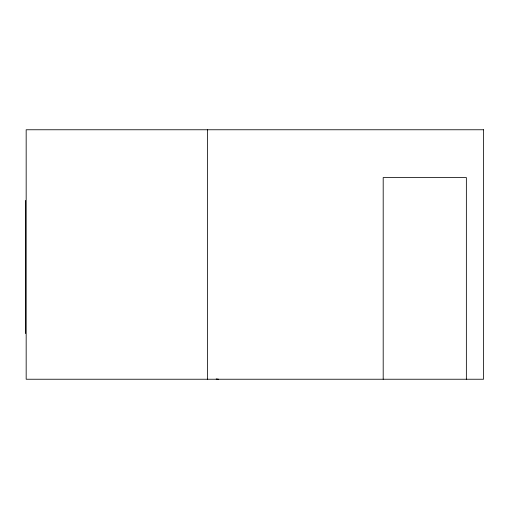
<?xml version="1.0" encoding="UTF-8"?>
<svg xmlns="http://www.w3.org/2000/svg" width="509" height="509" viewBox="0 0 509 509"><rect width="100%" height="100%" fill="white"/><g stroke="black" fill="none" stroke-linecap="round" stroke-linejoin="round"><path stroke-width="0.76" d="M216.198 378.944L218.565 379.237M466.359 379.237L466.359 177.552L383.194 177.552L383.194 379.237M207.577 129.763L207.577 379.237M25.45 200.381L25.45 333.592M483.55 129.763L26.169 129.763L26.169 379.237L483.55 379.237L483.55 129.763"/></g></svg>
